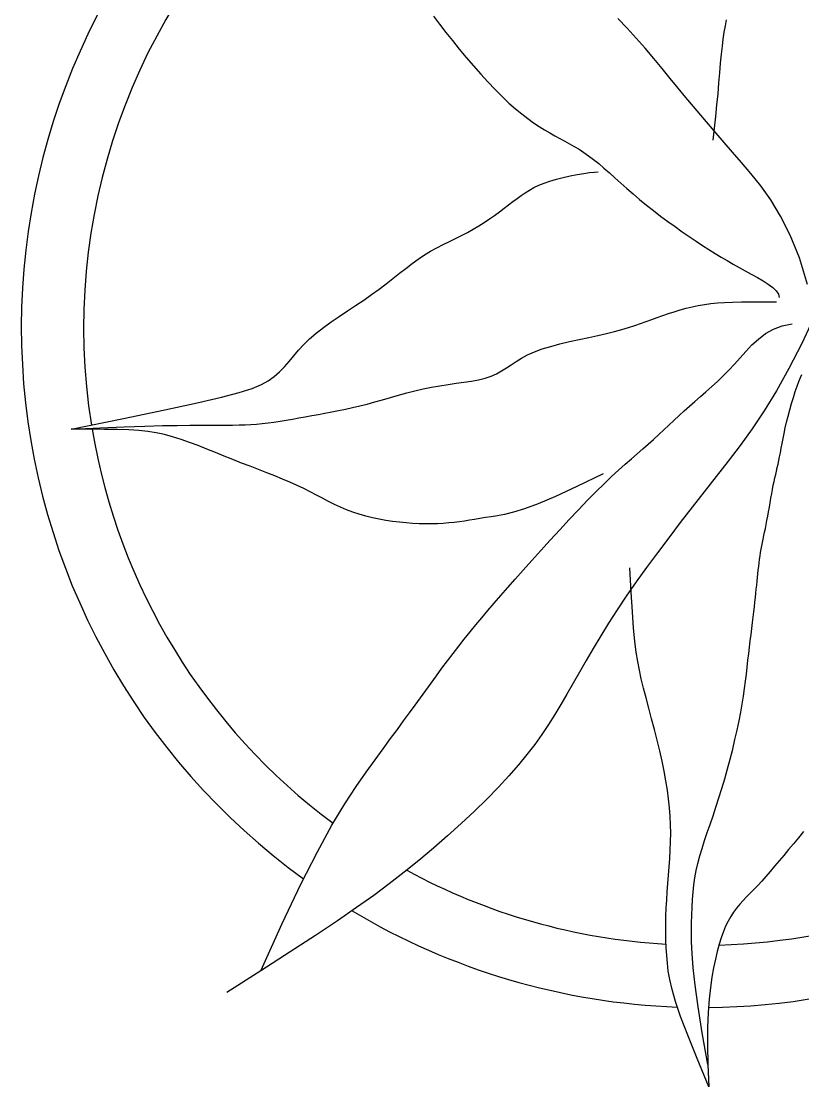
# Model space of a CAD drawing. Header units: millimetres. Extents: x 577 to 2337, y 236 to 943.
# Drawn here: x 749.5589 to 749.7874, y 694.9434 to 695.2551 of the extents above; entities that cross this region are included whole.
import ezdxf

# ---------------------------------------------------------------- set-up
doc = ezdxf.new("R2010")
doc.units = ezdxf.units.MM
doc.header["$LTSCALE"] = 0.01
doc.layers.add('06-Furn', color=4, linetype='Continuous')

# ---------------------------------------------------------------- blocks, each defined once
blk = doc.blocks.new('flower')
at = {"layer": '06-Furn', "color": 94}
for p, q in [((805.6515899423065, 761.0539675576007), (805.6533728697214, 761.0516410587608)), ((805.6533728697214, 761.0516410587608), (805.6552168681376, 761.0492636327948)), ((805.708180528132, 761.0504731028055), (805.7054789905075, 761.0532834031784)), ((805.7368106465482, 761.0511378233385), (805.7365047265736, 761.0492833362354)), ((805.7371391857255, 761.052919881455), (805.7368106465482, 761.0511378233385)), ((805.6552168681376, 761.0492636327948), (805.6571321161864, 761.046840372306)), ((805.7108311736816, 761.0475711347522), (805.708180528132, 761.0504731028055)), ((805.7365047265736, 761.0492833362354), (805.7362180330393, 761.0473111521651)), ((805.6571321161864, 761.046840372306), (805.6591237032164, 761.0443806138021)), ((805.7134258377919, 761.0446131473788), (805.7108311736816, 761.0475711347522)), ((805.7359471731833, 761.0451760031476), (805.7356887542429, 761.0428326212026)), ((805.7362180330393, 761.0473111521651), (805.7359471731833, 761.0451760031476)), ((805.6591237032164, 761.0443806138021), (805.6611763614444, 761.0419106694088)), ((805.6611763614444, 761.0419106694088), (805.6632697338044, 761.0394610951563)), ((805.7159594310975, 761.0416347890456), (805.7134258377919, 761.0446131473788)), ((805.718426864234, 761.0386717081132), (805.7159594310975, 761.0416347890456)), ((805.7356887542429, 761.0428326212026), (805.7354386294924, 761.0402485642821)), ((805.6632697338044, 761.0394610951563), (805.6653834632306, 761.0370624470743)), ((805.7208230478361, 761.0357595529418), (805.718426864234, 761.0386717081132)), ((805.7354386294924, 761.0402485642821), (805.7351896363514, 761.0374426940674)), ((805.6653834632306, 761.0370624470743), (805.6674971926566, 761.0347452811928)), ((805.7231428925392, 761.0329339718918), (805.7208230478361, 761.0357595529418)), ((805.7351896363514, 761.0374426940674), (805.7349338582761, 761.0344466981718)), ((805.6674971926566, 761.0347452811928), (805.6695905650166, 761.0325401535421)), ((805.6695905650166, 761.0325401535421), (805.6716432232446, 761.0304776201518)), ((805.7253876705366, 761.0302178817469), (805.7231428925392, 761.0329339718918)), ((805.7349338582761, 761.0344466981718), (805.7346633787226, 761.0312922642089)), ((805.6716432232446, 761.0304776201518), (805.6736348102746, 761.0285882370523)), ((805.7275841002564, 761.0275832729835), (805.7253876705366, 761.0302178817469)), ((805.7346633787226, 761.0312922642089), (805.7343702811472, 761.0280110797922)), ((805.6736348102746, 761.0285882370523), (805.6755492101124, 761.0268940725099)), ((805.6755492101124, 761.0268940725099), (805.677387271051, 761.025383243738)), ((805.7297652616846, 761.0249894045013), (805.7275841002564, 761.0275832729835)), ((805.7343702811472, 761.0280110797922), (805.734046649006, 761.0246348325351)), ((805.677387271051, 761.025383243738), (805.6791540824554, 761.0240353801865)), ((805.6791540824554, 761.0240353801865), (805.6808547336904, 761.0228301113051)), ((805.7319642348076, 761.0223955352), (805.7297652616846, 761.0249894045013)), ((805.734046649006, 761.0246348325351), (805.733684565755, 761.0211952100509)), ((805.6808547336904, 761.0228301113051), (805.682494314121, 761.0217470665436)), ((805.682494314121, 761.0217470665436), (805.684077913112, 761.020765875352)), ((805.684077913112, 761.020765875352), (805.6856106200283, 761.0198661671801)), ((805.6856106200283, 761.0198661671801), (805.687097524235, 761.0190275714777)), ((805.7342140996117, 761.0197609239793), (805.7319642348076, 761.0223955352)), ((805.733684565755, 761.0211952100509), (805.7332761148505, 761.0177238999535)), ((805.7365479360832, 761.0170448297389), (805.7342140996117, 761.0197609239793)), ((805.687097524235, 761.0190275714777), (805.6885445632587, 761.0182297176722)), ((805.6885445632587, 761.0182297176722), (805.6899610672737, 761.0174522350992)), ((805.6899610672737, 761.0174522350992), (805.6913572146163, 761.0166747530724)), ((805.6913572146163, 761.0166747530724), (805.6927431836227, 761.0158769009048)), ((805.7389988242082, 761.0142065113783), (805.7365479360832, 761.0170448297389)), ((805.6927431836227, 761.0158769009048), (805.6941291526291, 761.01503830791)), ((805.6941291526291, 761.01503830791), (805.6955252999717, 761.0141386034014)), ((805.6955252999717, 761.0141386034014), (805.6969418039868, 761.013157416692)), ((805.7415998439731, 761.0112052277976), (805.7389988242082, 761.0142065113783)), ((805.6969418039868, 761.013157416692), (805.6983888430104, 761.0120743770955)), ((805.6983888430104, 761.0120743770955), (805.699875747217, 761.0108750553412)), ((805.699875747217, 761.0108750553412), (805.7014084541333, 761.009568787823)), ((805.7443671114705, 761.0079807160679), (805.7415998439731, 761.0112052277976)), ((805.6915696354314, 761.0072835067643), (805.693587612343, 761.0076803533524)), ((805.693587612343, 761.0076803533524), (805.6954879717224, 761.0080047712266)), ((805.6954879717224, 761.0080047712266), (805.6971915477868, 761.0082477071052)), ((805.6971915477868, 761.0082477071052), (805.6986191747532, 761.0084001077058)), ((805.6986191747532, 761.0084001077058), (805.6996916868386, 761.0084529197464)), ((805.7014084541333, 761.009568787823), (805.7029920531244, 761.0081708523516)), ((805.7029920531244, 761.0081708523516), (805.704631633555, 761.0066965267367)), ((805.7472488872182, 761.0043946259467), (805.7443671114705, 761.0079807160679)), ((805.6809263451518, 761.0038374837143), (805.6823385141508, 761.0045146192997)), ((805.6823385141508, 761.0045146192997), (805.6838863961034, 761.0051510128293)), ((805.6838863961034, 761.0051510128293), (805.6856016573323, 761.005748927538)), ((805.6856016573323, 761.005748927538), (805.6874974921432, 761.006308740575)), ((805.6874974921432, 761.006308740575), (805.6895132067705, 761.0068232847444)), ((805.6895132067705, 761.0068232847444), (805.6915696354314, 761.0072835067643)), ((805.704631633555, 761.0066965267367), (805.70633228479, 761.0051610887889)), ((805.70633228479, 761.0051610887889), (805.7080990961944, 761.0035798163182)), ((805.7501764678404, 761.0002890853633), (805.7472488872182, 761.0043946259467)), ((805.6760014722296, 761.0006762561096), (805.6771874526451, 761.0015389922706)), ((805.6771874526451, 761.0015389922706), (805.6783824807219, 761.0023519334349)), ((805.6783824807219, 761.0023519334349), (805.6796182227831, 761.0031173428378)), ((805.6796182227831, 761.0031173428378), (805.6809263451518, 761.0038374837143)), ((805.7080990961944, 761.0035798163182), (805.709937157133, 761.001967987135)), ((805.709937157133, 761.001967987135), (805.7118515569707, 761.0003408790494)), ((805.6722233753547, 760.9977877700973), (805.6735352667952, 760.998794986457)), ((805.6735352667952, 760.998794986457), (805.6747928731527, 760.9997614617167)), ((805.6747928731527, 760.9997614617167), (805.6760014722296, 761.0006762561096)), ((805.7118515569707, 761.0003408790494), (805.7138431440007, 760.9987129211727)), ((805.7138431440007, 760.9987129211727), (805.7158958022287, 760.9970951478202)), ((805.7530811499613, 760.9955062222467), (805.7501764678404, 761.0002890853633)), ((805.6679619895517, 760.9946574780832), (805.6694367368315, 760.9957054355435)), ((805.6694367368315, 760.9957054355435), (805.670857198733, 760.9967533930037)), ((805.670857198733, 760.9967533930037), (805.6722233753547, 760.9977877700973)), ((805.7158958022287, 760.9970951478202), (805.7179891745888, 760.9954977446083)), ((805.7179891745888, 760.9954977446083), (805.7201029040149, 760.9939308971535)), ((805.755894230205, 760.9898881645264), (805.7530811499613, 760.9955062222467)), ((805.6632120344595, 760.9916494093703), (805.6648496384641, 760.9926158846299)), ((805.6648496384641, 760.9926158846299), (805.6664329567953, 760.9936231009898)), ((805.6664329567953, 760.9936231009898), (805.6679619895517, 760.9946574780832)), ((805.7201029040149, 760.9939308971535), (805.7222166334409, 760.9924047910719)), ((805.7222166334409, 760.9924047910719), (805.7243100058009, 760.99092961198)), ((805.6562152691777, 760.9881003835563), (805.6580142223407, 760.9889774547347)), ((805.6580142223407, 760.9889774547347), (805.6597860327164, 760.9898477357298)), ((805.6597860327164, 760.9898477357298), (805.6615216526432, 760.9907315970916)), ((805.6615216526432, 760.9907315970916), (805.6632120344595, 760.9916494093703)), ((805.7243100058009, 760.99092961198), (805.7263626640289, 760.9895155454943)), ((805.7263626640289, 760.9895155454943), (805.7283542510589, 760.988172777231)), ((805.7585470051954, 760.9832770401312), (805.755894230205, 760.9898881645264)), ((805.6507460295777, 760.9852247234193), (805.6525721251347, 760.9862443884488)), ((805.6525721251347, 760.9862443884488), (805.6543982208884, 760.9871961516444)), ((805.6543982208884, 760.9871961516444), (805.6562152691777, 760.9881003835563)), ((805.7283542510589, 760.988172777231), (805.7302703473107, 760.9869080976123)), ((805.7302703473107, 760.9869080976123), (805.7321202831471, 760.9857147162844)), ((805.7321202831471, 760.9857147162844), (805.7339193264168, 760.9845824476989)), ((805.6453220304495, 760.9815998795336), (805.6471255059182, 760.9829058641217)), ((805.6471255059182, 760.9829058641217), (805.6489289818788, 760.9841167860059)), ((805.6489289818788, 760.9841167860059), (805.6507460295777, 760.9852247234193)), ((805.7339193264168, 760.9845824476989), (805.7356827449686, 760.9835011063082)), ((805.7356827449686, 760.9835011063082), (805.7374258066512, 760.9824605065636)), ((805.7374258066512, 760.9824605065636), (805.7391637793133, 760.9814504629172)), ((805.760970771557, 760.9755149769903), (805.7585470051954, 760.9832770401312)), ((805.6416427008775, 760.9787570431669), (805.6435004604451, 760.9802124124719)), ((805.6435004604451, 760.9802124124719), (805.6453220304495, 760.9815998795336)), ((805.7391637793133, 760.9814504629172), (805.7409119308037, 760.9804607898212)), ((805.7409119308037, 760.9804607898212), (805.7426855289708, 760.9794813017271)), ((805.7426855289708, 760.9794813017271), (805.7444862703192, 760.978503510758)), ((805.6377462329415, 760.9756969187475), (805.6397306567188, 760.9772473518486)), ((805.6397306567188, 760.9772473518486), (805.6416427008775, 760.9787570431669)), ((805.7444862703192, 760.978503510758), (805.7462615659745, 760.9775257197206)), ((805.7462615659745, 760.9775257197206), (805.7479452557183, 760.9765479290927)), ((805.7479452557183, 760.9765479290927), (805.7494711793321, 760.9755701393522)), ((805.6334878664202, 760.9725281481177), (805.6356713345178, 760.9741193240937)), ((805.6356713345178, 760.9741193240937), (805.6377462329415, 760.9756969187475)), ((805.7494711793321, 760.9755701393522), (805.7507731765974, 760.9745923509769)), ((805.7507731765974, 760.9745923509769), (805.7517850872955, 760.9736145644445)), ((805.7517850872955, 760.9736145644445), (805.752440751208, 760.9726367802328)), ((805.628807284358, 760.9693382485897), (805.6311882890291, 760.9709343304831)), ((805.6311882890291, 760.9709343304831), (805.6334878664202, 760.9725281481177)), ((805.7308041751355, 760.9696687588786), (805.7326478126332, 760.9699234232008)), ((805.7326478126332, 760.9699234232008), (805.7345808991898, 760.9701147981649)), ((805.7345808991898, 760.9701147981649), (805.7366711996259, 760.9702519251076)), ((805.7366711996259, 760.9702519251076), (805.7389864787617, 760.970343845366)), ((805.7389864787617, 760.970343845366), (805.7415945014175, 760.9703996002767)), ((805.7415945014175, 760.9703996002767), (805.7445630324137, 760.9704282311769)), ((805.7445630324137, 760.9704282311769), (805.7479598365704, 760.9704387794033)), ((805.7479598365704, 760.9704387794033), (805.7518526787084, 760.9704402862927)), ((805.752440751208, 760.9726367802328), (805.7526740081163, 760.9716589988199)), ((805.6239819428617, 760.9661302393578), (805.6263900898283, 760.9677376392702)), ((805.6263900898283, 760.9677376392702), (805.628807284358, 760.9693382485897)), ((805.718636584695, 760.9663882604789), (805.7202980127026, 760.966956357813)), ((805.7202980127026, 760.966956357813), (805.7219865464021, 760.9675063724736)), ((805.7219865464021, 760.9675063724736), (805.7237012822181, 760.9680292631234)), ((805.7237012822181, 760.9680292631234), (805.725441316575, 760.9685159884258)), ((805.725441316575, 760.9685159884258), (805.7272057458972, 760.9689575070437)), ((805.7272057458972, 760.9689575070437), (805.7289936666093, 760.9693447776402)), ((805.7289936666093, 760.9693447776402), (805.7308041751355, 760.9696687588786)), ((805.6193737413038, 760.9628860150864), (805.6216280808796, 760.9645137856854)), ((805.6216280808796, 760.9645137856854), (805.6239819428617, 760.9661302393578)), ((805.710411062925, 760.9634965395652), (805.7121295637374, 760.9640751851258)), ((805.7121295637374, 760.9640751851258), (805.7137793965477, 760.9646538306864)), ((805.7137793965477, 760.9646538306864), (805.715393088304, 760.965232476247)), ((805.715393088304, 760.965232476247), (805.717003165955, 760.9658111218077)), ((805.717003165955, 760.9658111218077), (805.718636584695, 760.9663882604789)), ((805.7535426910047, 760.963385772779), (805.7564786832202, 760.9639594280552)), ((805.7630968259139, 760.966444103033), (805.7592463739786, 760.9581706227535)), ((805.6153445790566, 760.9595874704399), (805.6172641615555, 760.9612446643935)), ((805.6172641615555, 760.9612446643935), (805.6193737413038, 760.9628860150864)), ((805.6969690380862, 760.9600126110856), (805.6996666602821, 760.9606018048727)), ((805.6996666602821, 760.9606018048727), (805.7021998406832, 760.9611819573228)), ((805.7021998406832, 760.9611819573228), (805.7045182829893, 760.9617606028834)), ((805.7045182829893, 760.9617606028834), (805.7066379494994, 760.962339248444)), ((805.7066379494994, 760.962339248444), (805.7085913671617, 760.9629178940046)), ((805.7085913671617, 760.9629178940046), (805.710411062925, 760.9634965395652)), ((805.7465616231791, 760.9595328275226), (805.748635661297, 760.9610992365782)), ((805.748635661297, 760.9610992365782), (805.7509455171346, 760.9624079636418)), ((805.7509455171346, 760.9624079636418), (805.7535426910047, 760.963385772779)), ((805.6121161194135, 760.9562451692307), (805.6136427017184, 760.9579157537023)), ((805.6136427017184, 760.9579157537023), (805.6153445790566, 760.9595874704399)), ((805.6858713503448, 760.9573845958311), (805.6885581302246, 760.9581003683345)), ((805.6885581302246, 760.9581003683345), (805.6913479121077, 760.9587709341534)), ((805.6913479121077, 760.9587709341534), (805.6941738350449, 760.9594053346249)), ((805.6941738350449, 760.9594053346249), (805.6969690380862, 760.9600126110856)), ((805.74291499885, 760.9559199071738), (805.7446719024676, 760.9577819724096)), ((805.7446719024676, 760.9577819724096), (805.7465616231791, 760.9595328275226)), ((805.7592463739786, 760.9581706227535), (805.7555002562376, 760.9508571152809)), ((805.6093490813522, 760.9529843518601), (805.610704892504, 760.9545949557187)), ((805.610704892504, 760.9545949557187), (805.6121161194135, 760.9562451692307)), ((805.6773204021969, 760.9539344216395), (805.679076248765, 760.9548813510211)), ((805.679076248765, 760.9548813510211), (805.6810742403937, 760.9557812654235)), ((805.6810742403937, 760.9557812654235), (805.683354433418, 760.9566145753064)), ((805.683354433418, 760.9566145753064), (805.6858713503448, 760.9573845958311)), ((805.7412394120131, 760.9540198677497), (805.74291499885, 760.9559199071738)), ((805.6065639477714, 760.9499589278777), (805.6079887463206, 760.9514325963486)), ((805.6079887463206, 760.9514325963486), (805.6093490813522, 760.9529843518601)), ((805.6728913349415, 760.95106470078), (805.6742893850767, 760.9520007808029)), ((805.6742893850767, 760.9520007808029), (805.6757452608979, 760.9529657929949)), ((805.6757452608979, 760.9529657929949), (805.6773204021969, 760.9539344216395)), ((805.7379361260884, 760.9503843436946), (805.739593641644, 760.9521550900719)), ((805.739593641644, 760.9521550900719), (805.7412394120131, 760.9540198677497)), ((805.6032812015694, 760.9473228068323), (805.6050147460669, 760.948582585141)), ((805.6050147460669, 760.948582585141), (805.6065639477714, 760.9499589278777)), ((805.6647313188233, 760.9476344138026), (805.666662750678, 760.9481072767636)), ((805.666662750678, 760.9481072767636), (805.6684297407377, 760.9486832108834)), ((805.6684297407377, 760.9486832108834), (805.6700229525636, 760.9493806001041)), ((805.6700229525636, 760.9493806001041), (805.671489670701, 760.9501828686416)), ((805.671489670701, 760.9501828686416), (805.6728913349415, 760.95106470078)), ((805.7345885699965, 760.9471140945961), (805.7362650583262, 760.9487085326516)), ((805.7362650583262, 760.9487085326516), (805.7379361260884, 760.9503843436946)), ((805.7555002562376, 760.9508571152809), (805.7518406597662, 760.9443635314277)), ((805.7584110290312, 760.9471329348897), (805.7588670056348, 760.9482869194046)), ((805.7588670056348, 760.9482869194046), (805.7592543161547, 760.9491461576202)), ((805.5947974503462, 760.9438750556909), (805.5985538694682, 760.9450639161342)), ((805.5985538694682, 760.9450639161342), (805.6012449426192, 760.9461780838778)), ((805.6012449426192, 760.9461780838778), (805.6032812015694, 760.9473228068323)), ((805.6485775165426, 760.9449394944662), (805.6510049843611, 760.945442793414)), ((805.6510049843611, 760.945442793414), (805.6534297416006, 760.9458668307806)), ((805.6534297416006, 760.9458668307806), (805.655831007155, 760.9462311960609)), ((805.655831007155, 760.9462311960609), (805.6581852893396, 760.9465630131291)), ((805.6581852893396, 760.9465630131291), (805.6604690964691, 760.9468894058595)), ((805.6604690964691, 760.9468894058595), (805.6626589368587, 760.9472374981258)), ((805.6626589368587, 760.9472374981258), (805.6647313188233, 760.9476344138026)), ((805.7312518581888, 760.9441150880615), (805.7329147927378, 760.9455874671817)), ((805.7329147927378, 760.9455874671817), (805.7345885699965, 760.9471140945961)), ((805.7573653579101, 760.944150485869), (805.7579044564283, 760.9457366438023)), ((805.7579044564283, 760.9457366438023), (805.7584110290312, 760.9471329348897)), ((805.5824464471077, 760.9408522650621), (805.5895651534828, 760.9425062546371)), ((805.5895651534828, 760.9425062546371), (805.5947974503462, 760.9438750556909)), ((805.6366931648266, 760.9417539443469), (805.6390122094837, 760.9424199870857)), ((805.6390122094837, 760.9424199870857), (805.6413673951945, 760.9430896458678)), ((805.6413673951945, 760.9430896458678), (805.6437514937485, 760.9437448382923)), ((805.6437514937485, 760.9437448382923), (805.6461572769347, 760.9443674819587)), ((805.6461572769347, 760.9443674819587), (805.6485775165426, 760.9449394944662)), ((805.727991043775, 760.9412788253177), (805.7296078979883, 760.9426833948891)), ((805.7296078979883, 760.9426833948891), (805.7312518581888, 760.9441150880615)), ((805.7518406597662, 760.9443635314277), (805.7482497716397, 760.9385498220066)), ((805.7562618634643, 760.940618328371), (805.7568118035607, 760.9424269008163)), ((805.7568118035607, 760.9424269008163), (805.7573653579101, 760.944150485869)), ((805.5609076787421, 760.9362677287055), (805.573030799451, 760.938807839055)), ((805.573030799451, 760.938807839055), (805.5824464471077, 760.9408522650621)), ((805.623807712217, 760.9385762107861), (805.625836122566, 760.938996937064)), ((805.625836122566, 760.938996937064), (805.6279060951271, 760.9394538282799)), ((805.6279060951271, 760.9394538282799), (805.6300230510581, 760.939954117203)), ((805.6300230510581, 760.939954117203), (805.6321924115172, 760.9405050366024)), ((805.6321924115172, 760.9405050366024), (805.6344174894342, 760.9411096000523)), ((805.6344174894342, 760.9411096000523), (805.6366931648266, 760.9417539443469)), ((805.7248680175387, 760.9384990680286), (805.7264094271875, 760.9398878170009)), ((805.7264094271875, 760.9398878170009), (805.727991043775, 760.9412788253177)), ((805.7552451063669, 760.9369559802088), (805.755733607705, 760.9387772082597)), ((805.755733607705, 760.9387772082597), (805.7562618634643, 760.940618328371)), ((805.5456665532109, 760.9331266861026), (805.5609076787421, 760.9362677287055)), ((805.6067160621838, 760.9354873850015), (805.6085225062272, 760.9357794180851)), ((805.6085225062272, 760.9357794180851), (805.6103578631138, 760.9360931507048)), ((805.6103578631138, 760.9360931507048), (805.612218518738, 760.9364231582497)), ((805.612218518738, 760.9364231582497), (805.6141008589946, 760.9367640161087)), ((805.6141008589946, 760.9367640161087), (805.616001269778, 760.937110299671)), ((805.616001269778, 760.937110299671), (805.6179176428602, 760.9374586938885)), ((805.6179176428602, 760.9374586938885), (805.6198538935221, 760.9378143219675)), ((805.6198538935221, 760.9378143219675), (805.6218154429216, 760.938184416677)), ((805.6218154429216, 760.938184416677), (805.623807712217, 760.9385762107861)), ((805.7203955810188, 760.9343328172891), (805.7218719367706, 760.9357215678996)), ((805.7218719367706, 760.9357215678996), (805.7233591348386, 760.9371103182372)), ((805.7233591348386, 760.9371103182372), (805.7248680175387, 760.9384990680286)), ((805.7482497716397, 760.9385498220066), (805.7447097789333, 760.93327593783)), ((805.7548102131764, 760.9351986453504), (805.7552451063669, 760.9369559802088)), ((805.5456665532109, 760.9331266861026), (805.5539928909246, 760.9335248036231)), ((805.5508971495195, 760.9331236682281), (805.5456665532109, 760.9331266861026)), ((805.5553745403879, 760.9331025431069), (805.5508971495195, 760.9331236682281)), ((805.5539928909246, 760.9335248036231), (805.5611205092886, 760.9338239806947)), ((805.5592140817035, 760.9330452034924), (805.5553745403879, 760.9331025431069)), ((805.5625311293537, 760.9329335421377), (805.5592140817035, 760.9330452034924)), ((805.5611205092886, 760.9338239806947), (805.5671824477236, 760.9340383516674)), ((805.565441039226, 760.9327494517962), (805.5625311293537, 760.9329335421377)), ((805.5680591672078, 760.9324748252213), (805.565441039226, 760.9327494517962)), ((805.5671824477236, 760.9340383516674), (805.5723117456503, 760.9341820508907)), ((805.5705008691865, 760.9320915551662), (805.5680591672078, 760.9324748252213)), ((805.5723117456503, 760.9341820508907), (805.5766414424894, 760.9342692127148)), ((805.5766414424894, 760.9342692127148), (805.5803045776615, 760.9343139714894)), ((805.5803045776615, 760.9343139714894), (805.5834341905876, 760.9343304615642)), ((805.5834341905876, 760.9343304615642), (805.5861633206881, 760.9343328172891)), ((805.5861633206881, 760.9343328172891), (805.5886093094109, 760.9343337214137)), ((805.5886093094109, 760.9343337214137), (805.5908267063128, 760.9343400502858)), ((805.5908267063128, 760.9343400502858), (805.592854362977, 760.9343572286529)), ((805.592854362977, 760.9343572286529), (805.5947311309876, 760.9343906812627)), ((805.5947311309876, 760.9343906812627), (805.596495861928, 760.9344458328625)), ((805.596495861928, 760.9344458328625), (805.598187407382, 760.9345281082)), ((805.598187407382, 760.9345281082), (805.5998446189334, 760.9346429320225)), ((805.5998446189334, 760.9346429320225), (805.6015063481656, 760.9347957290778)), ((805.6015063481656, 760.9347957290778), (805.6032043690476, 760.9349901158869)), ((805.6032043690476, 760.9349901158869), (805.6049421450888, 760.9352224760651)), ((805.6049421450888, 760.9352224760651), (805.6067160621838, 760.9354873850015)), ((805.717432027199, 760.931555316341), (805.718919225267, 760.9329440666785)), ((805.718919225267, 760.9329440666785), (805.7203955810188, 760.9343328172891)), ((805.7447097789333, 760.93327593783), (805.7412028687223, 760.9284018297102)), ((805.7540849880586, 760.931908203628), (805.754425916428, 760.9335154504375)), ((805.754425916428, 760.9335154504375), (805.7548102131764, 760.9351986453504)), ((805.5728815010494, 760.9315815343841), (805.5705008691865, 760.9320915551662)), ((805.5752956847595, 760.9309334458572), (805.5728815010494, 760.9315815343841)), ((805.5777551065796, 760.9301631334836), (805.5752956847595, 760.9309334458572)), ((805.5802507188489, 760.9292932313896), (805.5777551065796, 760.9301631334836)), ((805.7143817348501, 760.9287778175773), (805.7159231444988, 760.9301665665496)), ((805.7159231444988, 760.9301665665496), (805.717432027199, 760.931555316341)), ((805.7535043242044, 760.9289287869525), (805.7537802000052, 760.9303787130804)), ((805.7537802000052, 760.9303787130804), (805.7540849880586, 760.931908203628)), ((805.5827734739055, 760.9283463737017), (805.5802507188489, 760.9292932313896)), ((805.5853143240882, 760.9273451945469), (805.5827734739055, 760.9283463737017)), ((805.5878642217356, 760.9263123280516), (805.5853143240882, 760.9273451945469)), ((805.5904141191861, 760.9252704083425), (805.5878642217356, 760.9263123280516)), ((805.7111507372321, 760.9259569241095), (805.7127960524106, 760.927383644813)), ((805.7127960524106, 760.927383644813), (805.7143817348501, 760.9287778175773)), ((805.7412028687223, 760.9284018297102), (805.737711228082, 760.9237874484596)), ((805.7527778896865, 760.9250744766697), (805.7530103971083, 760.9262748605889)), ((805.7530103971083, 760.9262748605889), (805.7532501325932, 760.9275602334027)), ((805.7532501325932, 760.9275602334027), (805.7535043242044, 760.9289287869525)), ((805.5929549687785, 760.9242420695463), (805.5904141191861, 760.9252704083425)), ((805.5954773458939, 760.9232450416922), (805.5929549687785, 760.9242420695463)), ((805.5979703180852, 760.9222774384214), (805.5954773458939, 760.9232450416922)), ((805.7076161547617, 760.9228756427608), (805.7094295258405, 760.924465106436)), ((805.7094295258405, 760.924465106436), (805.7111507372321, 760.9259569241095)), ((805.737711228082, 760.9237874484596), (805.7342170440876, 760.9192927448909)), ((805.7523152841974, 760.9229045647364), (805.752546586942, 760.9239569718767)), ((805.752546586942, 760.9239569718767), (805.7527778896865, 760.9250744766697)), ((805.6004225759476, 760.9213324692771), (805.5979703180852, 760.9222774384214)), ((805.6028228100766, 760.9204033438031), (805.6004225759476, 760.9213324692771)), ((805.6051597110677, 760.9194832715428), (805.6028228100766, 760.9204033438031)), ((805.701153177386, 760.9200892570178), (805.6935322618416, 760.9163335759227)), ((805.7036478796454, 760.9192735812811), (805.7056943605214, 760.9211559840529)), ((805.7056943605214, 760.9211559840529), (805.7076161547617, 760.9228756427608)), ((805.7516213759637, 760.9199209352366), (805.7518526787084, 760.9209082458161)), ((805.7518526787084, 760.9209082458161), (805.7520839814529, 760.9218955558495)), ((805.7520839814529, 760.9218955558495), (805.7523152841974, 760.9229045647364)), ((805.6074219695163, 760.91856546204), (805.6051597110677, 760.9194832715428)), ((805.6095982760176, 760.917643124838), (805.6074219695163, 760.91856546204)), ((805.6116773211671, 760.9167094694807), (805.6095982760176, 760.917643124838)), ((805.6991158040893, 760.914890347421), (805.7014604486594, 760.9171958854143)), ((805.7014604486594, 760.9171958854143), (805.7036478796454, 760.9192735812811)), ((805.7342170440876, 760.9192927448909), (805.7307101377469, 760.9148039821013)), ((805.7509274677301, 760.9167420062254), (805.7511587704747, 760.9178595148409)), ((805.7511587704747, 760.9178595148409), (805.7513900732192, 760.9189119247114)), ((805.7513900732192, 760.9189119247114), (805.7516213759637, 760.9199209352366)), ((805.6136530733055, 760.9157607234769), (805.6116773211671, 760.9167094694807)), ((805.6155406117535, 760.9148051861977), (805.6136530733055, 760.9157607234769)), ((805.6173602935772, 760.9138541749792), (805.6155406117535, 760.9148051861977)), ((805.6191324758427, 760.9129190071579), (805.6173602935772, 760.9138541749792)), ((805.6935322618416, 760.9163335759227), (805.6872797957268, 760.9134560797826)), ((805.6966076212505, 760.912339185828), (805.6991158040893, 760.914890347421)), ((805.7307101377469, 760.9148039821013), (805.7272108657978, 760.9103126723273)), ((805.7502335594966, 760.9129690517974), (805.7504648622411, 760.9142803493489)), ((805.7504648622411, 760.9142803493489), (805.7506961649856, 760.9155446312387)), ((805.7506961649856, 760.9155446312387), (805.7509274677301, 760.9167420062254)), ((805.6208775156157, 760.9120110000703), (805.6191324758427, 760.9129190071579)), ((805.6226157699625, 760.9111414710524), (805.6208775156157, 760.9120110000703)), ((805.6243675959491, 760.9103217374408), (805.6226157699625, 760.9111414710524)), ((805.6822157962615, 760.9113300203652), (805.6781602806657, 760.9098286494392)), ((805.6872797957268, 760.9134560797826), (805.6822157962615, 760.9113300203652)), ((805.6939693306178, 760.9095836893936), (805.6966076212505, 760.912339185828)), ((805.7497709540074, 760.9102849746752), (805.7500022567519, 760.9116306298257)), ((805.7500022567519, 760.9116306298257), (805.7502335594966, 760.9129690517974)), ((805.6261533506414, 760.9095631165718), (805.6243675959491, 760.9103217374408)), ((805.6279884903176, 760.9088746622962), (805.6261533506414, 760.9095631165718)), ((805.629868868104, 760.9082563745231), (805.6279884903176, 760.9088746622962)), ((805.6317854363394, 760.907705989676), (805.629868868104, 760.9082563745231)), ((805.6337291473624, 760.9072212441782), (805.6317854363394, 760.907705989676)), ((805.6684234013758, 760.9075350860111), (805.6667367907713, 760.907278001824)), ((805.6702448092943, 760.9078051852902), (805.6684234013758, 760.9075350860111)), ((805.6723547699621, 760.9081929801334), (805.6702448092943, 760.9078051852902)), ((805.6749332661592, 760.9088252187724), (805.6723547699621, 760.9081929801334)), ((805.6781602806657, 760.9098286494392), (805.6749332661592, 760.9088252187724)), ((805.6912443014561, 760.9066799144334), (805.6939693306178, 760.9095836893936)), ((805.7272108657978, 760.9103126723273), (805.7237472189112, 760.9058366400906)), ((805.7490770457738, 760.9064035225664), (805.7493083485183, 760.9076515298042)), ((805.7493083485183, 760.9076515298042), (805.7495396512629, 760.9089519775875)), ((805.7495396512629, 760.9089519775875), (805.7497709540074, 760.9102849746752)), ((805.6356909535112, 760.9067998744537), (805.6337291473624, 760.9072212441782)), ((805.6376618071248, 760.9064396169255), (805.6356909535112, 760.9067998744537)), ((805.6396326605416, 760.9061382080174), (805.6376618071248, 760.9064396169255)), ((805.6415944661002, 760.9058933841528), (805.6396326605416, 760.9061382080174)), ((805.6435385531619, 760.9057028817781), (805.6415944661002, 760.9058933841528)), ((805.6454577591792, 760.9055644374305), (805.6435385531619, 760.9057028817781)), ((805.6473452986276, 760.90547578767), (805.6454577591792, 760.9055644374305)), ((805.6491943859824, 760.9054346690567), (805.6473452986276, 760.90547578767)), ((805.6509982357187, 760.9054388181505), (805.6491943859824, 760.9054346690567)), ((805.6527500623121, 760.9054859715117), (805.6509982357187, 760.9054388181505)), ((805.6544430802377, 760.9055738657), (805.6527500623121, 760.9054859715117)), ((805.6560705039709, 760.9057002372757), (805.6544430802377, 760.9055738657)), ((805.6576304486931, 760.9058622569843), (805.6560705039709, 760.9057002372757)), ((805.6591406324089, 760.9060548323132), (805.6576304486931, 760.9058622569843)), ((805.6606236738293, 760.9062723049357), (805.6591406324089, 760.9060548323132)), ((805.662102191665, 760.906509016525), (805.6606236738293, 760.9062723049357)), ((805.6635988046266, 760.906759308754), (805.662102191665, 760.906509016525)), ((805.6651361314251, 760.907017523296), (805.6635988046266, 760.906759308754)), ((805.6667367907713, 760.907278001824), (805.6651361314251, 760.907017523296)), ((805.6884759030297, 760.9036839172637), (805.6912443014561, 760.9066799144334)), ((805.7237472189112, 760.9058366400906), (805.7203471877574, 760.9013937099124)), ((805.7486168496882, 760.9041034066814), (805.7488460442047, 760.9052227236143)), ((805.7488460442047, 760.9052227236143), (805.7490770457738, 760.9064035225664)), ((805.6857075046033, 760.9006517542005), (805.6884759030297, 760.9036839172637)), ((805.7203471877574, 760.9013937099124), (805.717038763007, 760.8970017063147)), ((805.7479581789821, 760.9010058503164), (805.7481711100244, 760.9020058198006)), ((805.7481711100244, 760.9020058198006), (805.7483912692772, 760.9030347219995)), ((805.7483912692772, 760.9030347219995), (805.7486168496882, 760.9041034066814)), ((805.6829824754416, 760.8976394815595), (805.6857075046033, 760.9006517542005)), ((805.7473808256472, 760.8980710404727), (805.7475612297409, 760.8990493104207)), ((805.7475612297409, 760.8990493104207), (805.7477542832034, 760.9000239637792)), ((805.7477542832034, 760.9000239637792), (805.7479581789821, 760.9010058503164)), ((805.680344184809, 760.894703155657), (805.6829824754416, 760.8976394815595)), ((805.717038763007, 760.8970017063147), (805.7138499353308, 760.8926784538183)), ((805.7469173166317, 760.8950548573683), (805.7470603749698, 760.8960747180939)), ((805.7470603749698, 760.8960747180939), (805.7472142756241, 760.897080112462)), ((805.7472142756241, 760.897080112462), (805.7473808256472, 760.8980710404727)), ((805.6778360019701, 760.8918988328088), (805.680344184809, 760.894703155657)), ((805.7093666779124, 760.8854683488292), (805.7089563410001, 760.8925664010715)), ((805.7138499353308, 760.8926784538183), (805.7108086953991, 760.8884417769451)), ((805.7465351249874, 760.8919084770471), (805.7466564986931, 760.892971736845)), ((805.7466564986931, 760.892971736845), (805.7467832935571, 760.8940205302854)), ((805.7467832935571, 760.8940205302854), (805.7469173166317, 760.8950548573683)), ((805.6732991076068, 760.8867995146193), (805.675490755049, 760.889268705966)), ((805.675490755049, 760.889268705966), (805.6778360019701, 760.8918988328088)), ((805.7461854602915, 760.8886303926193), (805.7463014128392, 760.889738558379)), ((805.7463014128392, 760.889738558379), (805.746417365387, 760.8908307508917)), ((805.746417365387, 760.8908307508917), (805.7465351249874, 760.8919084770471)), ((805.6712411820638, 760.8844641348948), (805.6732991076068, 760.8867995146193)), ((805.7108086953991, 760.8884417769451), (805.7079430338827, 760.8843095002165)), ((805.7458195321215, 760.8851286838268), (805.7459463269853, 760.8863344966801)), ((805.7459463269853, 760.8863344966801), (805.7460677006911, 760.8874987191654)), ((805.7460677006911, 760.8874987191654), (805.7461854602915, 760.8886303926193)), ((805.6692971008403, 760.8822354429182), (805.6712411820638, 760.8844641348948)), ((805.7079430338827, 760.8843095002165), (805.7052728835123, 760.8802964773777)), ((805.7097419584944, 760.8796740212164), (805.7093666779124, 760.8854683488292)), ((805.7455424507087, 760.8825561216684), (805.7456855090468, 760.8838722392685)), ((805.7456855090468, 760.8838722392685), (805.7458195321215, 760.8851286838268)), ((805.6656709610336, 760.8779896267121), (805.6674469863567, 760.8800863148152)), ((805.6674469863567, 760.8800863148152), (805.6692971008403, 760.8822354429182)), ((805.7052728835123, 760.8802964773777), (805.70278594526, 760.8764056790684)), ((805.7101014082518, 760.8749661308628), (805.7097419584944, 760.8796740212164)), ((805.7450415959377, 760.8781620296671), (805.7452220000314, 760.8797087019949)), ((805.7452220000314, 760.8797087019949), (805.7453885500545, 760.8811712896894)), ((805.7453885500545, 760.8811712896894), (805.7455424507087, 760.8825561216684)), ((805.6639491472911, 760.8759182547345), (805.6656709610336, 760.8779896267121)), ((805.70278594526, 760.8764056790684), (805.7004618621582, 760.8726371051521)), ((805.7446446466963, 760.8748372265687), (805.7448485424751, 760.8765357934655)), ((805.7448485424751, 760.8765357934655), (805.7450415959377, 760.8781620296671)), ((805.66059195716, 760.8717483884294), (805.6622616675498, 760.8738450750083)), ((805.6622616675498, 760.8738450750083), (805.6639491472911, 760.8759182547345)), ((805.7104642526904, 760.8711273903986), (805.7101014082518, 760.8749661308628)), ((805.7444317156542, 760.8730735621558), (805.7446446466963, 760.8748372265687)), ((805.6589367031918, 760.8696281949755), (805.66059195716, 760.8717483884294)), ((805.7004618621582, 760.8726371051521), (805.6982802772395, 760.8689907554923)), ((805.7108497173156, 760.8679405124539), (805.7104642526904, 760.8711273903986)), ((805.7439859759902, 760.8693798734955), (805.7442115564012, 760.8712520334051)), ((805.7442115564012, 760.8712520334051), (805.7444317156542, 760.8730735621558)), ((805.6556695645198, 760.865338986432), (805.657295905645, 760.8674899193938)), ((805.657295905645, 760.8674899193938), (805.6589367031918, 760.8696281949755)), ((805.6982802772395, 760.8689907554923), (805.696220833536, 760.8654666299526)), ((805.7112770276332, 760.8651882096584), (805.7108497173156, 760.8679405124539)), ((805.7435257799048, 760.8655125929145), (805.7437567814738, 760.8674643156057)), ((805.7437567814738, 760.8674643156057), (805.7439859759902, 760.8693798734955)), ((805.6540576798162, 760.8631808208374), (805.6556695645198, 760.865338986432)), ((805.696220833536, 760.8654666299526), (805.6942631740802, 760.8620647283964)), ((805.7117654091488, 760.8626531946426), (805.7112770276332, 760.8651882096584)), ((805.7432929712993, 760.8635286233936), (805.7435257799048, 760.8655125929145)), ((805.6508772796734, 760.8588644907405), (805.6524602515341, 760.8610208473578)), ((805.6524602515341, 760.8610208473578), (805.6540576798162, 760.8631808208374)), ((805.6942631740802, 760.8620647283964), (805.6923869419045, 760.8587850506871)), ((805.7123340873682, 760.8601181800362), (805.7117654091488, 760.8626531946426)), ((805.7427912134283, 760.8594232572324), (805.7430511275289, 760.8615030641871)), ((805.7430511275289, 760.8615030641871), (805.7432929712993, 760.8635286233936)), ((805.6493087642344, 760.8567171757333), (805.6508772796734, 760.8588644907405)), ((805.6923869419045, 760.8587850506871), (805.6905717800412, 760.8556275966882)), ((805.7129951252494, 760.8574092604773), (805.7123340873682, 760.8601181800362)), ((805.7425041938326, 760.8572765444667), (805.7427912134283, 760.8594232572324)), ((805.6461717334219, 760.8524074772789), (805.647749284067, 760.8545763405509)), ((805.647749284067, 760.8545763405509), (805.6493087642344, 760.8567171757333)), ((805.6905717800412, 760.8556275966882), (805.688793090533, 760.8525864248471)), ((805.7137319355608, 760.8545260586349), (805.7129951252494, 760.8574092604773)), ((805.7418126974952, 760.852731769251), (805.7421810335766, 760.8550502678271)), ((805.7421810335766, 760.8550502678271), (805.7425041938326, 760.8572765444667)), ((805.6445435853998, 760.8501680914699), (805.6461717334219, 760.8524074772789)), ((805.688793090533, 760.8525864248471), (805.687009311463, 760.8496318279466)), ((805.7145207685232, 760.8515115791854), (805.7137319355608, 760.8545260586349)), ((805.7153378743576, 760.8484088268059), (805.7145207685232, 760.8515115791854)), ((805.7413901504235, 760.8503083906757), (805.7418126974952, 760.852731769251)), ((805.6428323131014, 760.8478156886769), (805.6445435853998, 760.8501680914699)), ((805.687009311463, 760.8496318279466), (805.6851746399249, 760.8467281573533)), ((805.7161595032846, 760.8452608061733), (805.7153378743576, 760.8484088268059)), ((805.7409043571964, 760.847767474038), (805.7413901504235, 760.8503083906757)), ((805.6390302880791, 760.8426018543497), (805.6410053896276, 760.8453077744524)), ((805.6410053896276, 760.8453077744524), (805.6428323131014, 760.8478156886769)), ((805.6851746399249, 760.8467281573533), (805.683243273012, 760.8438397644335)), ((805.7169619055253, 760.8421105219642), (805.7161595032846, 760.8452608061733)), ((805.7403489931786, 760.8451032930265), (805.7409043571964, 760.847767474038)), ((805.6368744815566, 760.8396554339212), (805.6390302880791, 760.8426018543497)), ((805.683243273012, 760.8438397644335), (805.6811694078177, 760.8409310005542)), ((805.7177213313004, 760.8390009788552), (805.7169619055253, 760.8421105219642)), ((805.7390503332374, 760.8395000723962), (805.7397285758543, 760.8423378483319)), ((805.7397285758543, 760.8423378483319), (805.7403489931786, 760.8451032930265)), ((805.6345054431608, 760.83642601872), (805.6368744815566, 760.8396554339212)), ((805.6811694078177, 760.8409310005542), (805.6789072414356, 760.8379662170815)), ((805.7184140308308, 760.8359751815234), (805.7177213313004, 760.8390009788552)), ((805.738321493342, 760.8366188976612), (805.7390503332374, 760.8395000723962)), ((805.6318850502646, 760.8328307884026), (805.6345054431608, 760.83642601872)), ((805.6789072414356, 760.8379662170815), (805.6764109709591, 760.8349097653826)), ((805.7190205896566, 760.8330663265422), (805.7184140308308, 760.8359751815234)), ((805.7375492841819, 760.8337232565688), (805.738321493342, 760.8366188976612)), ((805.6289527973291, 760.8286256190406), (805.6318850502646, 760.8328307884026)), ((805.6764109709591, 760.8349097653826), (805.6736347934816, 760.8317259968236)), ((805.7195389345953, 760.8302683780715), (805.7190205896566, 760.8330663265422)), ((805.7367409337712, 760.8308420815607), (805.7375492841819, 760.8337232565688)), ((805.6736347934816, 760.8317259968236), (805.6705469014238, 760.8283911456605)), ((805.7199713277837, 760.8275654921682), (805.7195389345953, 760.8302683780715)), ((805.7359036701239, 760.8280043050789), (805.7367409337712, 760.8308420815607)), ((805.6256425830876, 760.8235260608096), (805.6289527973291, 760.8286256190406)), ((805.6705469014238, 760.8283911456605), (805.6671714685144, 760.8249289777058)), ((805.7203200313584, 760.8249418248892), (805.7199713277837, 760.8275654921682)), ((805.735044721254, 760.8252388595653), (805.7359036701239, 760.8280043050789)), ((805.621888306273, 760.817247663885), (805.6256425830876, 760.8235260608096)), ((805.6671714685144, 760.8249289777058), (805.6635466638095, 760.821375141661)), ((805.7205873074563, 760.8223815322908), (805.7203200313584, 760.8249418248892)), ((805.7341725199262, 760.8225686498808), (805.735044721254, 760.8252388595653)), ((805.6635466638095, 760.821375141661), (805.6597106563652, 760.8177652862279)), ((805.720775418214, 760.8198687704302), (805.7205873074563, 760.8223815322908)), ((805.7333003179098, 760.8199924705642), (805.7341725199262, 760.8225686498808)), ((805.6176238656188, 760.8095059784423), (805.621888306273, 760.817247663885)), ((805.6597106563652, 760.8177652862279), (805.6557016152371, 760.8141350601081)), ((805.7208866257683, 760.8173876953639), (805.720775418214, 760.8198687704302)), ((805.7209231922561, 760.8149224631487), (805.7208866257683, 760.8173876953639)), ((805.7316137378901, 760.8150932708653), (805.7324425717244, 760.8175030885731)), ((805.7324425717244, 760.8175030885731), (805.7333003179098, 760.8199924705642)), ((805.6557016152371, 760.8141350601081), (805.6515577094817, 760.8105201120032)), ((805.7208892646327, 760.8124602477841), (805.7209231922561, 760.8149224631487)), ((805.7308282729269, 760.8127557843987), (805.7316137378901, 760.8150932708653)), ((805.7597823355409, 760.815381146209), (805.7582883640018, 760.8135885279665)), ((805.7207965291288, 760.8100002950404), (805.7208892646327, 760.8124602477841)), ((805.7301006333546, 760.8104833961312), (805.7308282729269, 760.8127557843987)), ((805.7568237964031, 760.8118321247637), (805.7553942873649, 760.8101130682746)), ((805.7582883640018, 760.8135885279665), (805.7568237964031, 760.8118321247637)), ((805.6127831598582, 760.800016554657), (805.6176238656188, 760.8095059784423)), ((805.6515577094817, 760.8105201120032), (805.6473171081547, 760.8069560906152)), ((805.7206585567938, 760.8075448686305), (805.7207965291288, 760.8100002950404)), ((805.7288766564626, 760.8061049820238), (805.7294452756931, 760.8082688730202)), ((805.7294452756931, 760.8082688730202), (805.7301006333546, 760.8104833961312)), ((805.75400096789, 760.808437016872), (805.7526438380769, 760.8068107606024)), ((805.7553942873649, 760.8101130682746), (805.75400096789, 760.808437016872)), ((805.6473171081547, 760.8069560906152), (805.6430179803119, 760.8034786446455)), ((805.7203011858275, 760.8026566496643), (805.7204889186768, 760.8050962322675)), ((805.7204889186768, 760.8050962322675), (805.7206585567938, 760.8075448686305)), ((805.72840501571, 760.80398222972), (805.7288766564626, 760.8061049820238)), ((805.7513228980239, 760.8052410895131), (805.7500381478294, 760.8037347936505)), ((805.7526438380769, 760.8068107606024), (805.7513228980239, 760.8052410895131)), ((805.6430179803119, 760.8034786446455), (805.6386594775295, 760.8000945643911)), ((805.720108929295, 760.8002283845341), (805.7203011858275, 760.8026566496643)), ((805.7277219497926, 760.7997837410471), (805.7280237275921, 760.801882081168)), ((805.7280237275921, 760.801882081168), (805.72840501571, 760.80398222972)), ((805.7487895875918, 760.8022986630618), (805.7475772174096, 760.8009394877938)), ((805.7500381478294, 760.8037347936505), (805.7487895875918, 760.8022986630618)), ((805.6073000877241, 760.7884949427043), (805.6127831598582, 760.800016554657)), ((805.6386594775295, 760.8000945643911), (805.6340846814618, 760.7966952065314)), ((805.7199257201287, 760.7978137005897), (805.720108929295, 760.8002283845341)), ((805.7274888399953, 760.7976664140369), (805.7277219497926, 760.7997837410471)), ((805.7452614245782, 760.7984738821839), (805.7441602639674, 760.7973493445952)), ((805.746401037381, 760.7996640578933), (805.7452614245782, 760.7984738821839)), ((805.7475772174096, 760.8009394877938), (805.746401037381, 760.7996640578933)), ((805.6340846814618, 760.7966952065314), (805.6290976562833, 760.7931430693408)), ((805.7196388432243, 760.7930337537795), (805.7197651293781, 760.7954148615441)), ((805.7197651293781, 760.7954148615441), (805.7199257201287, 760.7978137005897)), ((805.7271852551431, 760.7932916180662), (805.7273135558842, 760.7955093048168)), ((805.7273135558842, 760.7955093048168), (805.7274888399953, 760.7976664140369)), ((805.7430998174887, 760.7962655478339), (805.7420823470819, 760.7951975946062)), ((805.7441602639674, 760.7973493445952), (805.7430998174887, 760.7962655478339)), ((805.6290976562833, 760.7931430693408), (805.6235024661685, 760.7893006510938)), ((805.7195510083772, 760.7906707543536), (805.7196388432243, 760.7930337537795)), ((805.7270930954559, 760.7909925584645), (805.7271852551431, 760.7932916180662)), ((805.7401853822441, 760.7930096295777), (805.739310411693, 760.7918398231897)), ((805.7411101146871, 760.7941205876186), (805.7401853822441, 760.7930096295777)), ((805.7420823470819, 760.7951975946062), (805.7411101146871, 760.7941205876186)), ((805.6235024661685, 760.7893006510938), (805.6171031752917, 760.7850304500649)), ((805.719503886678, 760.7883258629937), (805.7195510083772, 760.7906707543536)), ((805.7270262345062, 760.7885913306912), (805.7270930954559, 760.7909925584645)), ((805.737717673048, 760.7892259623301), (805.7369976429649, 760.7877434300618)), ((805.7384874649738, 760.7905862711611), (805.737717673048, 760.7892259623301)), ((805.739310411693, 760.7918398231897), (805.7384874649738, 760.7905862711611)), ((805.6011085479499, 760.77465669276), (805.6073000877241, 760.7884949427043)), ((805.7194997399685, 760.7859990794263), (805.719503886678, 760.7883258629937)), ((805.7195408300901, 760.7836904033787), (805.7194997399685, 760.7859990794263)), ((805.7269849376487, 760.7860360442088), (805.7270262345062, 760.7885913306912)), ((805.7270139009195, 760.7831504276127), (805.7269849376487, 760.7860360442088)), ((805.7363228507954, 760.7861250938527), (805.7356887726103, 760.7843573731997)), ((805.7369976429649, 760.7877434300618), (805.7363228507954, 760.7861250938527)), ((805.6171031752917, 760.7850304500649), (805.6097038478274, 760.7801949645288)), ((805.7196294188846, 760.7813998345779), (805.7195408300901, 760.7836904033787)), ((805.7271689280254, 760.7797271142813), (805.7270139009195, 760.7831504276127)), ((805.7356887726103, 760.7843573731997), (805.7350908844804, 760.7824266875992)), ((805.6097038478274, 760.7801949645288), (805.6011085479499, 760.77465669276)), ((805.7197677681932, 760.7791273727508), (805.7196294188846, 760.7813998345779)), ((805.7275058226735, 760.775558737593), (805.7271689280254, 760.7797271142813)), ((805.7345246624768, 760.7803194565483), (805.7339855826704, 760.7780220995436)), ((805.7350908844804, 760.7824266875992), (805.7345246624768, 760.7803194565483)), ((805.7199581398577, 760.7768730176242), (805.7197677681932, 760.7791273727508)), ((805.7202193829513, 760.7746001772601), (805.7199581398577, 760.7768730176242)), ((805.7339855826704, 760.7780220995436), (805.7334691211319, 760.7755210360817)), ((805.6011085479499, 760.77465669276), (805.5911213398338, 760.768278133033)), ((805.720636695474, 760.7721258930598), (805.7202193829513, 760.7746001772601)), ((805.7280803885704, 760.7704379309262), (805.7275058226735, 760.775558737593)), ((805.7334691211319, 760.7755210360817), (805.7329756546874, 760.7727913685052)), ((805.7213118626574, 760.7692306147594), (805.720636695474, 760.7721258930598)), ((805.7289484294231, 760.7641573276593), (805.7280803885704, 760.7704379309262)), ((805.7329756546874, 760.7727913685052), (805.7325251631833, 760.7697629305388)), ((805.7223466697332, 760.765694792095), (805.7213118626574, 760.7692306147594)), ((805.7325251631833, 760.7697629305388), (805.7321425272212, 760.7663542387537)), ((805.723842901933, 760.7612988748027), (805.7223466697332, 760.765694792095)), ((805.7301657489382, 760.7565095611708), (805.7289484294231, 760.7641573276593)), ((805.7321425272212, 760.7663542387537), (805.7318526274025, 760.7624838097205)), ((805.7259023444885, 760.7558233126189), (805.723842901933, 760.7612988748027)), ((805.7318526274025, 760.7624838097205), (805.7316803443289, 760.7580701600097)), ((805.7316803443289, 760.7580701600097), (805.7316505586018, 760.7530318061923)), ((805.7286267826314, 760.7490485552795), (805.7259023444885, 760.7558233126189)), ((805.7317881508228, 760.7472872648391), (805.7301657489382, 760.7565095611708)), ((805.7316505586018, 760.7530318061923), (805.7317881508228, 760.7472872648391)), ((805.7321180015933, 760.7407550525207), (805.7286267826314, 760.7490485552795)), ((805.7317881508228, 760.7472872648391), (805.7321180015933, 760.7407550525207))]:
    blk.add_line(p, q, dxfattribs=at)
for radius, start, end in [(0.1989870255911171, 132.0892724362184, 234.1744340381295), (0.1807746430813664, 132.2283608835877, 189.0965681877002), (0.1807746430813664, 189.4882983272245, 233.3845264698795), (0.1807746430813664, 271.5791409052164, 307.5679645525484), (0.1989870255911171, 270.5499470086904, 308.5161633291046), (0.1807746430813664, 241.4855129864168, 266.6819318246099), (0.1989870255911171, 239.0686957809682, 267.9410422807923)]:
    blk.add_arc((805.7300519069881, 760.9629196501501), radius, start, end, dxfattribs=at)

msp = doc.modelspace()

# ---------------------------------------------------------------- block references
at = {"layer": '06-Furn', "color": 5}
msp.add_blockref('flower', (-55.97213017727063, -65.79735013593893), dxfattribs=at)

doc.saveas('drawing.dxf')
